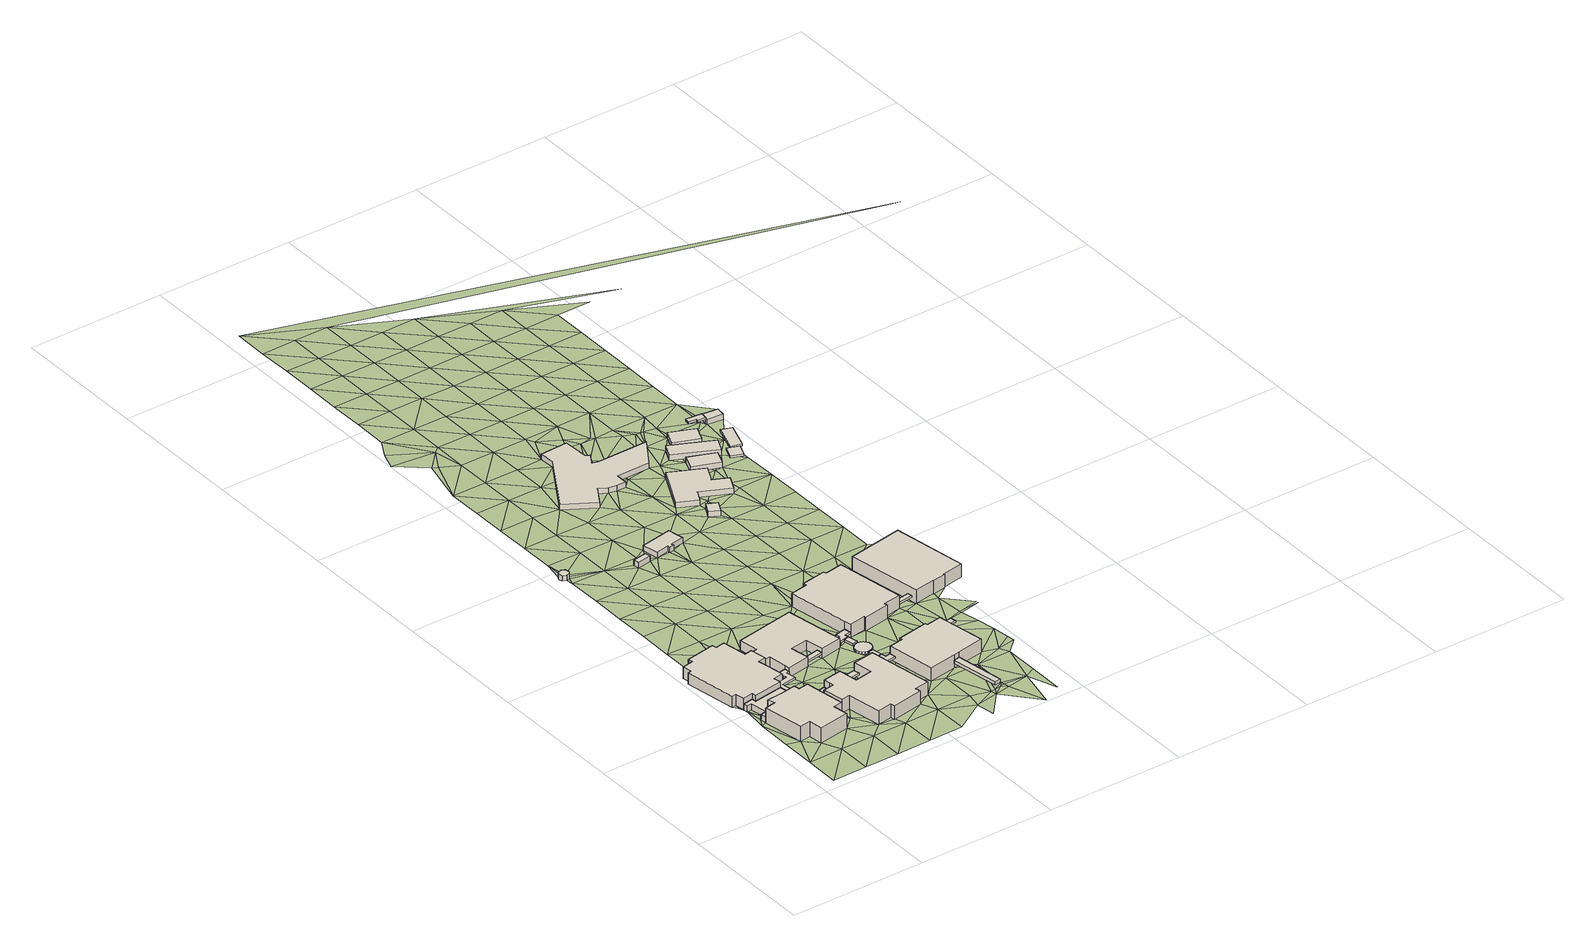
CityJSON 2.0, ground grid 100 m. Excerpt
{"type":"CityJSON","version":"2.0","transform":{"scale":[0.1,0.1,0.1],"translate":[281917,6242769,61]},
"CityObjects":{
"building1":{"type":"Building","attributes":{"osm_address":"Auditorium Bellville 7530 Cape Town","osm_building":"university","osm_building:levels":"3.5","footprint":{"type":"Polygon"},"plus_code":"4FRW3J9R+39H","ground_height":62.15,"building_height":11.1,"roof_height":73.25},"geometry":[{"type":"Solid","lod":"1","boundaries":[[[[0,1,2,3,4,5,6,7]],[[1,8,9,10,11,12,4,3,2]],[[8,13,14,15,12,11,10,9]],[[13,16,17,15,14]],[[16,18,19,20,17]],[[18,21,22,23,20,19]],[[21,24,25,23,22]],[[24,26,27,25]],[[26,28,29,27]],[[28,30,31,29]],[[30,32,33,31]],[[32,34,35,33]],[[34,36,37,38,39,35]],[[36,40,41,42,43,39,38,37]],[[40,0,7,6,5,43,42,41]],[[5,4,12,15,17,20,23,25,27,29,31,33,35,39,43]],[[40,36,34,32,30,28,26,24,21,18,16,13,8,1,0]]]]}]},
"building2":{"type":"Building","attributes":{"osm_building":"yes","osm_building:levels":"1","osm_layer":"1","footprint":{"type":"Polygon"},"plus_code":"4FRW3J9R+597","ground_height":62.31,"building_height":4.1,"roof_height":66.41},"geometry":[{"type":"Solid","lod":"1","boundaries":[[[[44,45,46,19]],[[45,47,14,46]],[[47,48,9,10,14]],[[48,49,50,51,10,9]],[[49,52,53,51,50]],[[52,54,55,53]],[[54,56,57,55]],[[56,58,59,57]],[[58,60,61,59]],[[60,62,63,61]],[[62,64,65,63]],[[64,66,22,65]],[[66,44,19,22]],[[19,46,14,10,51,53,55,57,59,61,63,65,22]],[[66,64,62,60,58,56,54,52,49,48,47,45,44]]]]}]},
"building3":{"type":"Building","attributes":{"osm_address":"Major Sport Hall Bellville 7530 Cape Town","osm_building":"university","osm_building:levels":"2.5","osm_leisure":"sports_hall","osm_sport":"multi","footprint":{"type":"Polygon"},"plus_code":"4FRW3J9R+896","ground_height":62.44,"building_height":8.3,"roof_height":70.74},"geometry":[{"type":"Solid","lod":"1","boundaries":[[[[67,68,69,70,71]],[[68,72,73,69]],[[72,74,75,73]],[[74,76,77,75]],[[76,78,79,77]],[[78,80,81,79]],[[80,82,83,81]],[[82,84,85,83]],[[84,86,87,85]],[[86,88,89,87]],[[88,90,91,89]],[[90,92,57,93,91]],[[92,94,55,95,93,57]],[[94,96,53,97,95,55]],[[96,98,50,51,99,100,97,53]],[[98,101,102,103,104,100,99,51,50]],[[101,105,106,107,108,104,103,102]],[[105,109,110,111,112,108,107,106]],[[109,113,114,115,116,112,111,110]],[[113,117,118,116,115,114]],[[117,119,120,121,118]],[[119,67,71,70,121,120]],[[70,69,73,75,77,79,81,83,85,87,89,91,93,95,97,100,104,108,112,116,118,121]],[[119,117,113,109,105,101,98,96,94,92,90,88,86,84,82,80,78,76,74,72,68,67]]]]}]},
"building4":{"type":"Building","attributes":{"osm_address":"IT Centre Bellville 7530 Cape Town","osm_building":"roof","osm_building:levels":"1","osm_layer":"1","footprint":{"type":"Polygon"},"plus_code":"4FRW3J9R+5CG","ground_height":62.31,"bottom_roof_height":65.11,"roof_height":66.61},"geometry":[{"type":"Solid","lod":"1","boundaries":[[[[122,114,115,123,124]],[[114,110,111,115]],[[110,125,126,111]],[[125,127,128,126]],[[127,106,107,128]],[[106,102,103,107]],[[102,50,99,103]],[[50,9,11,99]],[[9,2,129,3,11]],[[2,7,6,3,129]],[[7,130,131,6]],[[130,132,133,131]],[[132,41,42,133]],[[41,37,38,42]],[[37,134,135,38]],[[134,136,137,135]],[[136,138,139,137]],[[138,140,141,139]],[[140,142,143,141]],[[142,144,145,143]],[[144,146,147,145]],[[146,148,149,147]],[[148,150,151,149]],[[150,122,124,123,151]],[[123,115,111,126,128,107,103,99,11,3,6,131,133,42,38,135,137,139,141,143,145,147,149,151]],[[150,148,146,144,142,140,138,136,134,37,41,132,130,7,2,9,50,102,106,127,125,110,114,122]]]]}]},
"building5":{"type":"Building","attributes":{"osm_building":"bandstand","osm_building:levels":"1","footprint":{"type":"Polygon"},"plus_code":"4FRW3J9R+V82","ground_height":62.95,"building_height":4.1,"roof_height":67.05},"geometry":[{"type":"Solid","lod":"1","boundaries":[[[[152,153,154,155]],[[153,156,157,154]],[[156,158,159,157]],[[158,160,161,159]],[[160,162,163,161]],[[162,164,165,163]],[[164,166,167,165]],[[166,152,155,167]],[[155,154,157,159,161,163,165,167]],[[166,164,162,160,158,156,153,152]]]]}]},
"building6":{"type":"Building","attributes":{"osm_address":"Student Centre Bellville Cape Town","osm_building":"university","osm_building:levels":"3","osm_building:part":"university","footprint":{"type":"Polygon"},"plus_code":"4FRW3J9R+3J6","ground_height":62.25,"building_height":9.7,"roof_height":71.95},"geometry":[{"type":"Solid","lod":"1","boundaries":[[[[168,169,170,171,135,134]],[[169,172,173,170]],[[172,174,175,173]],[[174,176,177,175]],[[176,178,179,177]],[[178,180,181,179]],[[180,182,183,181]],[[182,184,185,183]],[[184,186,187,185]],[[186,188,189,187]],[[188,190,191,189]],[[190,192,193,191]],[[192,194,195,193]],[[194,196,197,195]],[[196,198,199,197]],[[198,200,136,137,201,199]],[[200,168,134,135,171,201,137,136]],[[171,170,173,175,177,179,181,183,185,187,189,191,193,195,197,199,201]],[[200,198,196,194,192,190,188,186,184,182,180,178,176,174,172,169,168]]]]}]},
"building7":{"type":"Building","attributes":{"osm_building":"roof","osm_building:levels":"1","osm_layer":"1","footprint":{"type":"Polygon"},"plus_code":"4FRW3J9R+4JJ","ground_height":62.25,"bottom_roof_height":65.05,"roof_height":66.55},"geometry":[{"type":"Solid","lod":"1","boundaries":[[[[202,203,204,205]],[[203,206,207,204]],[[206,208,209,207]],[[208,202,205,209]],[[205,204,207,209]],[[208,206,203,202]]]]}]},
"building8":{"type":"Building","attributes":{"osm_address":"Bellville Cape Town","osm_building":"roof","osm_building:levels":"1","osm_layer":"1","footprint":{"type":"Polygon"},"plus_code":"4FRW3J9R+7H4","ground_height":62.51,"bottom_roof_height":65.31,"roof_height":66.81},"geometry":[{"type":"Solid","lod":"1","boundaries":[[[[210,211,212,213]],[[211,214,215,212]],[[214,216,217,215]],[[216,210,213,217]],[[213,212,215,217]],[[216,214,211,210]]]]}]},
"building9":{"type":"Building","attributes":{"osm_address":"Minor Sport Hall Bellville 7530 Cape Town","osm_building":"university","osm_building:levels":"2","osm_leisure":"sports_hall","osm_sport":"multi","footprint":{"type":"Polygon"},"plus_code":"4FRW3J9R+8H7","ground_height":62.51,"building_height":6.9,"roof_height":69.41},"geometry":[{"type":"Solid","lod":"1","boundaries":[[[[218,219,220,221]],[[219,222,223,224,225,220]],[[222,226,227,228,229,225,224,223]],[[226,230,231,229,228,227]],[[230,232,233,231]],[[232,234,235,233]],[[234,236,237,235]],[[236,238,239,237]],[[238,67,71,239]],[[67,119,120,71]],[[119,240,241,120]],[[240,242,243,241]],[[242,218,221,243]],[[221,220,225,229,231,233,235,237,239,71,120,241,243]],[[242,240,119,67,238,236,234,232,230,226,222,219,218]]]]}]},
"building10":{"type":"Building","attributes":{"osm_building":"roof","osm_building:levels":"1","osm_layer":"1","footprint":{"type":"Polygon"},"plus_code":"4FRW3J9R+4PW","ground_height":62.48,"bottom_roof_height":65.28,"roof_height":66.78},"geometry":[{"type":"Solid","lod":"1","boundaries":[[[[244,245,246,247]],[[245,248,249,246]],[[248,250,251,249]],[[250,252,253,251]],[[252,254,255,253]],[[254,256,257,255]],[[256,258,259,257]],[[258,244,247,259]],[[247,246,249,251,253,255,257,259]],[[258,256,254,252,250,248,245,244]]]]}]},
"building11":{"type":"Building","attributes":{"osm_address":"Bellville 7530 Cape Town","osm_amenity":"toilets","osm_building":"public","osm_building:levels":"1","footprint":{"type":"Polygon"},"plus_code":"4FRW3J9R+RG3","ground_height":62.55,"building_height":4.1,"roof_height":66.65},"geometry":[{"type":"Solid","lod":"1","boundaries":[[[[260,261,262,263]],[[261,264,265,262]],[[264,266,267,265]],[[266,260,263,267]],[[263,262,265,267]],[[266,264,261,260]]]]}]},
"building12":{"type":"Building","attributes":{"osm_address":"Library Bellville 7530 Cape Town","osm_building":"roof","osm_building:levels":"1","osm_layer":"1","footprint":{"type":"Polygon"},"plus_code":"4FRW3J9R+5PG","ground_height":62.52,"bottom_roof_height":65.32,"roof_height":66.82},"geometry":[{"type":"Solid","lod":"1","boundaries":[[[[268,269,270,271]],[[269,272,273,270]],[[272,274,275,273]],[[274,268,271,275]],[[271,270,273,275]],[[274,272,269,268]]]]}]},
"building13":{"type":"Building","attributes":{"osm_building":"roof","osm_building:levels":"1","osm_historic":"memorial","osm_layer":"1","osm_memorial":"memorial","osm_name":"Dome of Remembrance","osm_note":"annual ceremony for those students and staff that have passed on.","footprint":{"type":"Polygon"},"plus_code":"4FRW3J9R+6P3","ground_height":62.52,"bottom_roof_height":65.32,"roof_height":66.82},"geometry":[{"type":"Solid","lod":"1","boundaries":[[[[276,277,278,279]],[[277,280,281,278]],[[280,282,283,281]],[[282,284,285,283]],[[284,286,287,285]],[[286,288,289,287]],[[288,290,291,289]],[[290,292,293,291]],[[292,294,295,293]],[[294,296,297,295]],[[296,298,299,297]],[[298,300,301,299]],[[300,302,303,301]],[[302,304,305,303]],[[304,306,307,305]],[[306,308,309,307]],[[308,310,311,309]],[[310,312,313,311]],[[312,276,279,313]],[[279,278,281,283,285,287,289,291,293,295,297,299,301,303,305,307,309,311,313]],[[312,310,308,306,304,302,300,298,296,294,292,290,288,286,284,282,280,277,276]]]]}]},
"building14":{"type":"Building","attributes":{"osm_address":"Library Bellville 7530 Cape Town","osm_building":"roof","osm_building:levels":"1","osm_layer":"1","footprint":{"type":"Polygon"},"plus_code":"4FRW3J9R+6PV","ground_height":62.75,"bottom_roof_height":65.55,"roof_height":67.05},"geometry":[{"type":"Solid","lod":"1","boundaries":[[[[314,315,316,317]],[[315,318,319,316]],[[318,320,321,319]],[[320,314,317,321]],[[317,316,319,321]],[[320,318,315,314]]]]}]},
"building15":{"type":"Building","attributes":{"osm_building":"roof","osm_building:levels":"1","osm_layer":"1","footprint":{"type":"Polygon"},"plus_code":"4FRW3J9R+7PF","ground_height":62.75,"bottom_roof_height":65.55,"roof_height":67.05},"geometry":[{"type":"Solid","lod":"1","boundaries":[[[[322,323,324,325]],[[323,326,327,324]],[[326,328,329,327]],[[328,330,331,329]],[[330,332,333,331]],[[332,334,335,333]],[[334,336,337,335]],[[336,322,325,337]],[[325,324,327,329,331,333,335,337]],[[336,334,332,330,328,326,323,322]]]]}]},
"building16":{"type":"Building","attributes":{"osm_building":"bridge","osm_building:levels":"2","osm_building:min_level":"1","osm_layer":"1","osm_min_height":"3.3","footprint":{"type":"Polygon"},"plus_code":"4FRW3J8R+XV9","ground_height":62.81,"bottom_bridge_height":66.11,"building_height":5.6,"roof_height":68.41},"geometry":[{"type":"Solid","lod":"1","boundaries":[[[[338,339,340,341]],[[339,342,343,340]],[[342,344,345,343]],[[344,338,341,345]],[[341,340,343,345]],[[344,342,339,338]]]]}]},
"building17":{"type":"Building","attributes":{"osm_address":"Bellville 7530 Cape Town","osm_building":"yes","osm_building:levels":"1","footprint":{"type":"Polygon"},"plus_code":"4FRW3J9R+RJC","ground_height":62.49,"building_height":4.1,"roof_height":66.59},"geometry":[{"type":"Solid","lod":"1","boundaries":[[[[346,347,348,349]],[[347,350,351,348]],[[350,352,353,351]],[[352,354,355,353]],[[354,356,357,355]],[[356,358,359,357]],[[358,360,361,359]],[[360,346,349,361]],[[349,348,351,353,355,357,359,361]],[[360,358,356,354,352,350,347,346]]]]}]},
"building18":{"type":"Building","attributes":{"osm_address":"Library Bellville 7530 Cape Town","osm_building":"university","osm_building:levels":"3","footprint":{"type":"Polygon"},"plus_code":"4FRW3J9R+3VV","ground_height":62.68,"building_height":9.7,"roof_height":72.38},"geometry":[{"type":"Solid","lod":"1","boundaries":[[[[362,363,364,365,343,342]],[[363,366,367,364]],[[366,368,369,367]],[[368,370,371,369]],[[370,372,373,371]],[[372,374,375,373]],[[374,376,377,375]],[[376,378,379,377]],[[378,380,344,345,381,379]],[[380,362,342,343,365,381,345,344]],[[365,364,367,369,371,373,375,377,379,381]],[[380,378,376,374,372,370,368,366,363,362]]]]}]},
"building19":{"type":"Building","attributes":{"osm_address":"Construction Engineering Bellville 7530 Cape Town","osm_building":"university","osm_building:levels":"3","footprint":{"type":"Polygon"},"plus_code":"4FRW3J9R+9RF","ground_height":63.15,"building_height":9.7,"roof_height":72.85},"geometry":[{"type":"Solid","lod":"1","boundaries":[[[[382,383,384,385]],[[383,386,387,384]],[[386,388,389,387]],[[388,390,391,389]],[[390,392,393,391]],[[392,394,395,393]],[[394,396,397,395]],[[396,398,399,397]],[[398,400,401,399]],[[400,402,403,401]],[[402,404,405,403]],[[404,406,407,405]],[[406,382,385,407]],[[385,384,387,389,391,393,395,397,399,401,403,405,407]],[[406,404,402,400,398,396,394,392,390,388,386,383,382]]]]}]},
"building20":{"type":"Building","attributes":{"osm_address":"Library Bellville 7530 Cape Town","osm_building":"roof","osm_building:levels":"1","osm_layer":"1","footprint":{"type":"Polygon"},"plus_code":"4FRW3J9R+5X7","ground_height":62.9,"bottom_roof_height":65.7,"roof_height":67.2},"geometry":[{"type":"Solid","lod":"1","boundaries":[[[[408,409,410,411]],[[409,412,413,410]],[[412,414,415,413]],[[414,408,411,415]],[[411,410,413,415]],[[414,412,409,408]]]]}]},
"building21":{"type":"Building","attributes":{"osm_building":"roof","osm_building:levels":"1","osm_layer":"1","footprint":{"type":"Polygon"},"plus_code":"4FRW3J9R+8X2","ground_height":63.13,"bottom_roof_height":65.93,"roof_height":67.43},"geometry":[{"type":"Solid","lod":"1","boundaries":[[[[416,417,418,419]],[[417,420,421,418]],[[420,422,423,421]],[[422,416,419,423]],[[419,418,421,423]],[[422,420,417,416]]]]}]},
"building22":{"type":"Building","attributes":{"osm_address":"South African Renewable Energy Technology Centre (SARETEC) Bellville 7530 Cape Town","osm_building":"university","osm_building:levels":"1","osm_website":"https://www.saretec.org.za/","footprint":{"type":"Polygon"},"plus_code":"4FRW3JCR+4MQ","ground_height":61.95,"building_height":4.1,"roof_height":66.05},"geometry":[{"type":"Solid","lod":"1","boundaries":[[[[424,425,426,427]],[[425,428,429,426]],[[428,430,431,429]],[[430,432,433,431]],[[432,434,435,433]],[[434,436,437,435]],[[436,438,439,437]],[[438,440,441,439]],[[440,442,443,441]],[[442,444,445,443]],[[444,446,447,445]],[[446,448,449,447]],[[448,450,451,449]],[[450,452,453,451]],[[452,454,455,453]],[[454,424,427,455]],[[427,426,429,431,433,435,437,439,441,443,445,447,449,451,453,455]],[[454,452,450,448,446,444,442,440,438,436,434,432,430,428,425,424]]]]}]},
"building23":{"type":"Building","attributes":{"osm_building":"garage","osm_building:levels":"1","footprint":{"type":"Polygon"},"plus_code":"4FRW3J9R+VR7","ground_height":62.35,"building_height":4.1,"roof_height":66.45},"geometry":[{"type":"Solid","lod":"1","boundaries":[[[[456,457,458,459]],[[457,460,461,458]],[[460,462,463,461]],[[462,456,459,463]],[[459,458,461,463]],[[462,460,457,456]]]]}]},
"building24":{"type":"Building","attributes":{"osm_address":"Bellville 7530 Cape Town","osm_building":"greenhouse","osm_building:levels":"1","footprint":{"type":"Polygon"},"plus_code":"4FRW3J9R+XVJ","ground_height":62.22,"building_height":4.1,"roof_height":66.32},"geometry":[{"type":"Solid","lod":"1","boundaries":[[[[464,465,466,467]],[[465,468,469,466]],[[468,470,471,469]],[[470,472,473,471]],[[472,474,475,473]],[[474,476,477,475]],[[476,478,479,477]],[[478,464,467,479]],[[467,466,469,471,473,475,477,479]],[[478,476,474,472,470,468,465,464]]]]}]},
"building25":{"type":"Building","attributes":{"osm_address":"IT Centre Bellville 7530 Cape Town","osm_building":"university","osm_building:levels":"3","footprint":{"type":"Polygon"},"plus_code":"4FRW3J9V+92X","ground_height":63.43,"building_height":9.7,"roof_height":73.13},"geometry":[{"type":"Solid","lod":"1","boundaries":[[[[480,481,482,483]],[[481,484,485,482]],[[484,486,487,485]],[[486,488,489,487]],[[488,490,491,489]],[[490,492,493,491]],[[492,494,495,493]],[[494,480,483,495]],[[483,482,485,487,489,491,493,495]],[[494,492,490,488,486,484,481,480]]]]}]},
"building26":{"type":"Building","attributes":{"osm_address":"Bellville 7530 Cape Town","osm_building":"greenhouse","osm_building:levels":"1","footprint":{"type":"Polygon"},"plus_code":"4FRW3JCR+2WQ","ground_height":62.2,"building_height":4.1,"roof_height":66.3},"geometry":[{"type":"Solid","lod":"1","boundaries":[[[[496,497,498,499]],[[497,500,501,498]],[[500,502,503,501]],[[502,496,499,503]],[[499,498,501,503]],[[502,500,497,496]]]]}]},
"building27":{"type":"Building","attributes":{"osm_address":"Bellville 7530 Cape Town","osm_building":"greenhouse","osm_building:levels":"1","footprint":{"type":"Polygon"},"plus_code":"4FRW3JCR+3XJ","ground_height":62.15,"building_height":4.1,"roof_height":66.25},"geometry":[{"type":"Solid","lod":"1","boundaries":[[[[504,505,506,507]],[[505,508,509,506]],[[508,510,511,509]],[[510,504,507,511]],[[507,506,509,511]],[[510,508,505,504]]]]}]},
"building28":{"type":"Building","attributes":{"osm_address":"Bellville 7530 Cape Town","osm_building":"greenhouse","osm_building:levels":"1","footprint":{"type":"Polygon"},"plus_code":"4FRW3JCR+4XP","ground_height":62.24,"building_height":4.1,"roof_height":66.34},"geometry":[{"type":"Solid","lod":"1","boundaries":[[[[512,513,514,515]],[[513,516,517,514]],[[516,518,519,517]],[[518,512,515,519]],[[515,514,517,519]],[[518,516,513,512]]]]}]},
"building29":{"type":"Building","attributes":{"osm_building":"roof","osm_building:levels":"1","osm_layer":"1","footprint":{"type":"Polygon"},"plus_code":"4FRW3JCV+228","ground_height":62.23,"bottom_roof_height":65.03,"roof_height":66.53},"geometry":[{"type":"Solid","lod":"1","boundaries":[[[[520,521,522,523]],[[521,524,525,522]],[[524,526,527,525]],[[526,520,523,527]],[[523,522,525,527]],[[526,524,521,520]]]]}]},
"building30":{"type":"Building","attributes":{"osm_building":"roof","osm_building:levels":"1","osm_layer":"1","footprint":{"type":"Polygon"},"plus_code":"4FRW3JCV+337","ground_height":61.99,"bottom_roof_height":64.79,"roof_height":66.29},"geometry":[{"type":"Solid","lod":"1","boundaries":[[[[528,529,530,531]],[[529,532,533,530]],[[532,534,535,533]],[[534,528,531,535]],[[531,530,533,535]],[[534,532,529,528]]]]}]},
"building31":{"type":"Building","attributes":{"osm_building":"roof","osm_building:levels":"1","osm_layer":"1","footprint":{"type":"Polygon"},"plus_code":"4FRW3JCV+53C","ground_height":62.11,"bottom_roof_height":64.91,"roof_height":66.41},"geometry":[{"type":"Solid","lod":"1","boundaries":[[[[536,537,538,539,540,541]],[[537,542,543,539,538]],[[542,544,545,543]],[[544,546,547,545]],[[546,548,549,547]],[[548,536,541,540,549]],[[540,539,543,545,547,549]],[[548,546,544,542,537,536]]]]}]},
"building32":{"type":"Building","attributes":{"osm_building":"garage","osm_building:levels":"1","footprint":{"type":"Polygon"},"plus_code":"4FRW3JCV+54C","ground_height":62.11,"building_height":4.1,"roof_height":66.21},"geometry":[{"type":"Solid","lod":"1","boundaries":[[[[550,551,552,553,548]],[[551,554,555,552]],[[554,556,557,555]],[[556,558,536,541,557]],[[558,550,548,553,541,536]],[[553,552,555,557,541]],[[558,556,554,551,550]]]]}]},
"terrain1":{"type":"TINRelief","geometry":[{"type":"CompositeSurface","lod":"1","boundaries":[[[559,560,561]],[[559,24,562]],[[560,563,561]],[[24,564,562]],[[565,24,559]],[[559,561,565]],[[564,24,66]],[[64,564,66]],[[566,564,64]],[[24,565,567]],[[24,44,66]],[[64,66,62]],[[568,569,570]],[[62,566,64]],[[24,567,44]],[[571,570,566]],[[571,568,570]],[[566,572,571]],[[66,44,62]],[[566,62,572]],[[568,571,573]],[[572,62,574]],[[572,573,571]],[[45,574,62]],[[45,62,44]],[[574,575,572]],[[573,572,575]],[[563,576,561]],[[577,567,565]],[[565,561,577]],[[47,574,45]],[[47,45,44]],[[575,574,47]],[[567,578,44]],[[563,579,576]],[[580,581,582]],[[575,583,573]],[[584,568,585]],[[567,577,578]],[[568,573,585]],[[47,44,586]],[[576,577,561]],[[575,47,583]],[[44,578,586]],[[584,587,581]],[[582,581,588]],[[583,589,573]],[[48,47,586]],[[590,582,591]],[[583,47,48]],[[585,573,589]],[[577,592,578]],[[593,586,578]],[[178,577,576]],[[584,585,587]],[[578,592,594]],[[588,591,582]],[[595,578,594]],[[48,586,596]],[[583,48,596]],[[588,581,587]],[[592,577,178]],[[578,597,593]],[[576,579,598]],[[599,586,593]],[[595,597,578]],[[596,586,599]],[[583,105,589]],[[592,595,594]],[[600,590,601]],[[590,591,602]],[[603,589,105]],[[589,603,604]],[[593,605,599]],[[604,585,589]],[[595,592,606]],[[593,597,605]],[[579,607,598]],[[608,583,596]],[[606,597,595]],[[178,576,598]],[[608,105,583]],[[609,596,599]],[[610,600,601]],[[611,591,588]],[[590,602,601]],[[599,605,609]],[[612,592,178]],[[588,587,611]],[[613,605,597]],[[603,105,218]],[[613,597,606]],[[603,218,604]],[[592,612,606]],[[614,585,604]],[[611,602,591]],[[614,587,585]],[[596,609,608]],[[615,605,613]],[[609,605,615]],[[614,604,616]],[[105,608,218]],[[218,616,604]],[[587,614,617]],[[612,178,618]],[[178,598,618]],[[619,620,610]],[[621,611,587]],[[587,617,621]],[[614,622,617]],[[614,616,622]],[[613,606,623]],[[601,619,610]],[[624,617,622]],[[612,623,606]],[[613,625,615]],[[625,609,615]],[[617,624,621]],[[608,609,625]],[[160,626,162]],[[152,153,160]],[[627,602,611]],[[218,608,628]],[[218,628,616]],[[164,160,162]],[[152,160,164]],[[620,629,626]],[[630,153,152]],[[622,616,631]],[[625,613,623]],[[164,166,152]],[[632,598,607]],[[152,166,630]],[[611,621,627]],[[602,627,601]],[[622,631,624]],[[619,629,620]],[[612,618,633]],[[633,618,598]],[[628,631,616]],[[626,634,162]],[[625,635,608]],[[612,636,623]],[[637,625,623]],[[164,162,634]],[[607,638,632]],[[608,635,628]],[[164,634,166]],[[639,619,601]],[[629,634,626]],[[637,623,640]],[[641,630,166]],[[636,612,633]],[[633,598,632]],[[624,631,642]],[[637,643,625]],[[627,639,601]],[[623,636,640]],[[644,630,641]],[[621,624,645]],[[625,643,635]],[[628,642,631]],[[643,637,640]],[[646,629,619]],[[166,634,641]],[[628,635,647]],[[642,628,647]],[[639,646,619]],[[627,621,645]],[[636,633,648]],[[624,642,645]],[[648,633,632]],[[266,634,629]],[[649,644,650]],[[651,640,636]],[[638,652,632]],[[643,640,653]],[[653,635,643]],[[641,654,644]],[[627,655,639]],[[646,656,629]],[[635,657,647]],[[636,648,651]],[[266,629,656]],[[642,647,657]],[[653,640,651]],[[644,654,650]],[[658,659,649]],[[634,266,264]],[[632,660,648]],[[635,653,661]],[[635,661,657]],[[655,627,645]],[[662,646,639]],[[663,641,634]],[[634,264,664]],[[660,632,652]],[[659,658,665]],[[648,666,651]],[[662,639,655]],[[649,650,658]],[[642,657,667]],[[641,663,654]],[[634,664,663]],[[376,653,651]],[[645,642,667]],[[260,266,656]],[[264,266,261]],[[668,656,646]],[[669,666,648]],[[669,648,660]],[[661,653,376]],[[664,264,261]],[[266,260,261]],[[662,668,646]],[[652,670,671]],[[657,661,383]],[[672,673,665]],[[666,674,651]],[[260,656,347]],[[650,654,675]],[[665,658,676]],[[652,677,660]],[[667,657,383]],[[376,651,674]],[[678,655,645]],[[678,662,655]],[[654,663,679]],[[664,261,346]],[[680,681,682]],[[382,645,667]],[[260,347,261]],[[376,683,661]],[[672,665,684]],[[664,346,663]],[[677,652,671]],[[656,685,347]],[[669,660,677]],[[675,658,650]],[[681,673,682]],[[656,668,685]],[[665,676,684]],[[346,261,347]],[[383,382,667]],[[679,675,654]],[[383,661,686]],[[687,666,669]],[[688,680,682]],[[376,674,683]],[[666,687,674]],[[661,683,689]],[[645,382,690]],[[673,672,682]],[[347,350,346]],[[691,382,383]],[[671,692,677]],[[662,693,668]],[[686,661,689]],[[645,690,678]],[[685,352,347]],[[693,662,678]],[[352,350,347]],[[692,671,694]],[[695,676,658]],[[691,383,686]],[[696,663,346]],[[672,684,682]],[[697,669,677]],[[689,683,674]],[[675,695,658]],[[696,679,663]],[[694,671,698]],[[382,691,690]],[[352,685,354]],[[356,350,352]],[[687,669,697]],[[697,677,692]],[[699,688,682]],[[694,700,692]],[[701,698,671]],[[678,702,693]],[[703,685,668]],[[352,354,356]],[[350,360,346]],[[702,678,690]],[[704,688,705]],[[675,679,706]],[[707,694,698]],[[694,707,700]],[[684,699,682]],[[354,685,358]],[[703,668,693]],[[700,697,692]],[[674,687,708]],[[699,705,688]],[[360,350,356]],[[674,708,689]],[[702,709,693]],[[709,702,690]],[[360,696,346]],[[358,356,354]],[[697,710,687]],[[684,676,711]],[[712,676,695]],[[691,686,713]],[[689,713,686]],[[708,687,710]],[[714,704,715]],[[696,716,679]],[[717,707,698]],[[358,360,356]],[[716,706,679]],[[717,700,707]],[[717,698,701]],[[718,690,691]],[[358,685,719]],[[684,711,699]],[[720,695,675]],[[703,719,685]],[[711,676,712]],[[704,705,715]],[[700,717,697]],[[675,706,720]],[[708,721,689]],[[689,721,713]],[[718,691,713]],[[710,697,722]],[[709,690,723]],[[693,709,724]],[[725,714,726]],[[722,708,710]],[[724,703,693]],[[727,705,699]],[[360,358,728]],[[718,723,690]],[[715,726,714]],[[695,425,712]],[[723,729,709]],[[696,360,730]],[[731,721,708]],[[719,728,358]],[[699,711,727]],[[716,732,706]],[[731,713,721]],[[729,724,709]],[[733,697,717]],[[730,716,696]],[[725,734,735]],[[717,736,737]],[[706,732,720]],[[722,697,738]],[[739,708,722]],[[731,708,739]],[[718,713,740]],[[703,741,719]],[[424,711,712]],[[726,734,725]],[[730,360,728]],[[713,731,742]],[[733,738,697]],[[743,695,720]],[[744,715,705]],[[741,703,724]],[[737,733,717]],[[705,727,745]],[[716,746,732]],[[424,712,425]],[[742,740,713]],[[718,747,723]],[[425,695,743]],[[748,735,749]],[[750,729,723]],[[740,747,718]],[[751,731,739]],[[719,752,728]],[[715,744,726]],[[750,724,729]],[[716,753,746]],[[730,753,716]],[[742,731,751]],[[744,705,745]],[[734,749,735]],[[720,732,754]],[[711,755,727]],[[739,722,756]],[[719,741,752]],[[747,750,723]],[[755,711,424]],[[722,738,756]],[[732,746,754]],[[728,757,730]],[[742,484,740]],[[758,748,759]],[[751,484,742]],[[754,743,720]],[[738,733,760]],[[740,484,747]],[[734,726,761]],[[751,739,762]],[[746,753,763]],[[730,764,753]],[[749,759,748]],[[746,763,754]],[[454,424,425]],[[745,727,765]],[[750,766,724]],[[752,767,728]],[[757,728,767]],[[750,747,768]],[[744,761,726]],[[738,760,769]],[[764,730,770]],[[771,425,743]],[[762,739,756]],[[741,724,772]],[[769,756,738]],[[424,773,755]],[[730,757,457]],[[765,727,755]],[[753,774,763]],[[754,763,774]],[[750,768,775]],[[454,425,771]],[[776,749,734]],[[777,484,751]],[[454,773,424]],[[730,457,770]],[[778,743,754]],[[779,747,484]],[[762,780,751]],[[781,753,764]],[[775,766,750]],[[754,774,778]],[[780,782,751]],[[772,752,741]],[[745,783,744]],[[724,766,772]],[[757,784,457]],[[761,776,734]],[[767,784,757]],[[782,777,751]],[[785,743,778]],[[771,743,785]],[[770,781,764]],[[783,745,765]],[[786,778,774]],[[753,465,774]],[[758,759,787]],[[484,777,788]],[[457,784,456]],[[786,785,778]],[[784,767,456]],[[789,759,749]],[[779,484,788]],[[770,457,790]],[[773,454,791]],[[792,767,752]],[[781,465,753]],[[793,761,744]],[[785,794,771]],[[790,457,456]],[[773,795,755]],[[776,789,749]],[[454,771,794]],[[790,781,770]],[[780,796,782]],[[765,755,795]],[[774,797,786]],[[768,747,798]],[[792,752,772]],[[793,744,783]],[[777,782,799]],[[794,791,454]],[[795,773,791]],[[774,465,797]],[[766,775,800]],[[788,777,801]],[[802,785,786]],[[803,456,767]],[[779,788,804]],[[747,779,798]],[[805,775,768]],[[761,806,776]],[[789,787,759]],[[785,802,794]],[[790,456,807]],[[478,781,790]],[[808,783,765]],[[804,788,801]],[[767,792,803]],[[791,794,809]],[[761,793,806]],[[810,772,766]],[[781,811,465]],[[808,765,795]],[[791,809,795]],[[812,786,797]],[[797,465,813]],[[456,803,807]],[[814,789,776]],[[478,790,807]],[[809,794,802]],[[781,478,811]],[[792,772,810]],[[815,793,783]],[[465,811,813]],[[766,800,810]],[[802,786,816]],[[805,800,775]],[[814,776,806]],[[816,786,812]],[[815,783,808]],[[817,797,813]],[[818,787,789]],[[819,805,768]],[[817,812,797]],[[820,807,803]],[[821,478,807]],[[822,803,792]],[[793,823,806]],[[813,811,496]],[[824,795,809]],[[811,478,464]],[[814,818,789]],[[825,813,496]],[[809,802,824]],[[807,820,821]],[[808,795,824]],[[826,813,825]],[[792,810,822]],[[793,815,823]],[[826,817,813]],[[827,802,816]],[[828,478,821]],[[464,496,811]],[[464,478,828]],[[824,802,827]],[[829,812,817]],[[806,830,814]],[[816,812,829]],[[496,464,828]],[[513,825,496]],[[826,825,513]],[[803,831,820]],[[832,815,808]],[[816,829,827]],[[822,833,803]],[[830,806,823]],[[834,828,821]],[[831,821,820]],[[829,817,835]],[[832,808,824]],[[829,835,827]],[[826,836,817]],[[818,837,787]],[[828,838,496]],[[839,835,817]],[[840,818,814]],[[831,803,833]],[[826,513,836]],[[836,839,817]],[[834,821,831]],[[823,815,841]],[[838,828,834]],[[496,516,513]],[[814,830,840]],[[824,827,842]],[[827,835,842]],[[841,815,832]],[[496,838,516]],[[834,508,838]],[[836,513,516]],[[839,842,835]],[[843,839,836]],[[823,844,830]],[[818,840,837]],[[836,845,843]],[[843,842,839]],[[508,834,846]],[[832,824,847]],[[846,834,831]],[[516,838,508]],[[844,823,841]],[[836,518,845]],[[824,842,847]],[[516,518,836]],[[510,516,508]],[[840,830,848]],[[841,832,849]],[[843,845,850]],[[848,830,844]],[[851,508,846]],[[510,508,851]],[[516,510,851]],[[851,518,516]],[[847,849,832]],[[850,845,518]],[[840,852,837]],[[842,843,853]],[[841,854,844]],[[852,840,848]],[[847,842,853]],[[551,518,851]],[[849,854,841]],[[843,850,853]],[[850,518,551]],[[848,844,855]],[[551,550,850]],[[856,849,847]],[[558,850,550]],[[551,851,857]],[[854,855,844]],[[850,558,853]],[[856,847,853]],[[857,550,551]],[[852,858,837]],[[852,848,859]],[[558,550,860]],[[861,854,849]],[[855,859,848]],[[853,558,862]],[[856,861,849]],[[855,854,863]],[[859,858,852]],[[861,863,854]],[[864,859,855]],[[863,864,855]],[[865,858,859]],[[864,865,859]],[[858,866,837]],[[867,758,787]],[[865,868,858]]]}]}
},
"vertices":[
[528,912,9],[455,901,9],[455,901,41],[455,901,56],[455,901,122],[528,912,122],[528,912,56],[528,912,41],[448,943,9],[448,943,41],[448,943,54],[448,943,56],[448,943,122],[340,926,9],[340,926,54],[340,926,122],[220,917,9],[220,917,122],[238,864,9],[238,864,54],[238,864,122],[157,850,9],[157,850,54],[157,850,122],[208,550,9],[208,550,122],[285,562,9],[285,562,122],[301,460,9],[301,460,122],[526,496,9],[526,496,122],[508,606,9],[508,606,122],[575,617,9],[575,617,122],[539,832,9],[539,832,41],[539,832,56],[539,832,122],[532,877,9],[532,877,41],[532,877,56],[532,877,122],
[238,864,11],[230,907,11],[230,907,54],[340,926,11],[448,943,11],[428,1064,11],[428,1064,41],[428,1064,54],[213,1030,11],[213,1030,54],[208,1062,11],[208,1062,54],[132,1049,11],[132,1049,54],[138,1017,11],[138,1017,54],[170,1022,11],[170,1022,54],[191,898,11],[191,898,54],[150,891,11],[150,891,54],[157,850,11],
[495,1456,12],[438,1446,12],[438,1446,97],[495,1456,97],[495,1456,84],[407,1627,12],[407,1627,97],[338,1615,12],[338,1615,97],[332,1647,12],[332,1647,97],[118,1610,12],[118,1610,97],[124,1575,12],[124,1575,97],[40,1561,12],[40,1561,97],[51,1494,12],[51,1494,97],[26,1489,12],[26,1489,97],[90,1110,12],[90,1110,97],[121,1115,12],[121,1115,97],[132,1049,12],[132,1049,97],[208,1062,12],[208,1062,97],[213,1030,12],[213,1030,97],[428,1064,12],[428,1064,56],[428,1064,97],[420,1115,12],[420,1115,41],[420,1115,56],[420,1115,97],[491,1126,12],[491,1126,41],[491,1126,56],[491,1126,97],[487,1158,12],[487,1158,41],[487,1158,56],[487,1158,97],[481,1196,12],[481,1196,41],[481,1196,56],[481,1196,97],[457,1326,12],[457,1326,97],[515,1336,12],[515,1336,84],[515,1336,97],
[574,1211,41],[574,1211,56],[574,1211,54],[522,1163,41],[522,1163,56],[527,1132,41],[527,1132,56],[455,901,54],[559,917,41],[559,917,56],[565,882,41],[565,882,56],[657,851,41],[657,851,56],[649,901,41],[649,901,56],[602,893,41],[602,893,56],[592,955,41],[592,955,56],[482,938,41],[482,938,56],[460,1078,41],[460,1078,56],[571,1096,41],[571,1096,56],[559,1170,41],[559,1170,56],[580,1173,41],[580,1173,56],
[115,2940,20],[89,2935,20],[89,2935,60],[115,2940,60],[74,2912,20],[74,2912,60],[80,2885,20],[80,2885,60],[106,2872,20],[106,2872,60],[133,2879,20],[133,2879,60],[145,2899,20],[145,2899,60],[138,2930,20],[138,2930,60],
[657,851,9],[662,823,9],[662,823,110],[657,851,110],[580,809,9],[580,809,110],[608,654,9],[608,654,110],[668,665,9],[668,665,110],[713,415,9],[713,415,110],[823,435,9],[823,435,110],[829,403,9],[829,403,110],[1058,444,9],[1058,444,110],[1052,480,9],[1052,480,110],[1157,498,9],[1157,498,110],[1076,969,9],[1076,969,110],[917,945,9],[917,945,110],[941,804,9],[941,804,110],[811,781,9],[811,781,110],[788,922,9],[788,922,110],[649,901,9],[649,901,110],
[792,923,40],[800,879,40],[800,879,55],[792,923,55],[920,899,40],[920,899,55],[913,944,40],[913,944,55],
[742,1240,43],[749,1202,43],[749,1202,58],[742,1240,58],[870,1222,43],[870,1222,58],[863,1261,43],[863,1261,58],
[580,1173,12],[746,1201,12],[746,1201,84],[580,1173,84],[721,1337,12],[721,1337,41],[721,1337,56],[721,1337,84],[850,1359,12],[850,1359,41],[850,1359,56],[850,1359,84],[874,1223,12],[874,1223,84],[1031,1250,12],[1031,1250,84],[954,1680,12],[954,1680,84],[517,1604,12],[517,1604,84],[541,1462,12],[541,1462,84],[552,1343,12],[552,1343,84],[574,1211,12],[574,1211,84],
[1079,970,43],[1086,929,43],[1086,929,58],[1079,970,58],[1124,936,43],[1124,936,58],[1131,898,43],[1131,898,58],[1212,913,43],[1212,913,58],[1204,957,43],[1204,957,58],[1166,950,43],[1166,950,58],[1159,985,43],[1159,985,58],
[660,2742,15],[653,2782,15],[653,2782,57],[660,2742,57],[551,2765,15],[551,2765,57],[558,2724,15],[558,2724,57],
[1160,987,43],[1147,1060,43],[1147,1060,58],[1160,987,58],[1106,1053,43],[1106,1053,58],[1119,980,43],[1119,980,58],
[1176,1116,43],[1174,1135,43],[1174,1135,58],[1176,1116,58],[1166,1153,43],[1166,1153,58],[1152,1167,43],[1152,1167,58],[1135,1176,43],[1135,1176,58],[1115,1179,43],[1115,1179,58],[1096,1175,43],[1096,1175,58],[1079,1165,43],[1079,1165,58],[1066,1150,43],[1066,1150,58],[1059,1132,43],[1059,1132,58],[1058,1113,43],[1058,1113,58],[1063,1095,43],[1063,1095,58],[1074,1079,43],[1074,1079,58],[1090,1067,43],[1090,1067,58],[1108,1061,43],[1108,1061,58],[1125,1062,43],[1125,1062,58],[1146,1069,43],[1146,1069,58],[1161,1081,43],[1161,1081,58],[1171,1097,43],[1171,1097,58],
[1070,1255,45],[1085,1181,45],[1085,1181,60],[1070,1255,60],[1123,1189,45],[1123,1189,60],[1107,1263,45],[1107,1263,60],
[1026,1288,45],[1033,1250,45],[1033,1250,60],[1026,1288,60],[1107,1266,45],[1107,1266,60],[1103,1289,45],[1103,1289,60],[1148,1297,45],[1148,1297,60],[1140,1346,45],[1140,1346,60],[1057,1330,45],[1057,1330,60],[1063,1295,45],[1063,1295,60],
[1527,289,51],[1573,296,51],[1573,296,74],[1527,289,74],[1514,648,51],[1514,648,74],[1467,639,51],[1467,639,74],
[699,2864,15],[719,2749,15],[719,2749,56],[699,2864,56],[814,2766,15],[814,2766,56],[818,2747,15],[818,2747,56],[851,2753,15],[851,2753,56],[849,2768,15],[849,2768,56],[948,2785,15],[948,2785,56],[926,2904,15],[926,2904,56],
[1514,648,15],[1711,681,15],[1711,681,114],[1514,648,114],[1650,1034,15],[1650,1034,114],[1539,1015,15],[1539,1015,114],[1536,1033,15],[1536,1033,114],[1308,994,15],[1308,994,114],[1312,975,15],[1312,975,114],[1207,957,15],[1207,957,114],[1266,605,15],[1266,605,114],[1467,639,15],[1467,639,114],
[1142,1346,18],[1150,1298,18],[1150,1298,118],[1142,1346,118],[1271,1318,18],[1271,1318,118],[1273,1304,18],[1273,1304,118],[1465,1336,18],[1465,1336,118],[1461,1358,18],[1461,1358,118],[1590,1380,18],[1590,1380,118],[1505,1877,18],[1505,1877,118],[1374,1855,18],[1374,1855,118],[1370,1876,18],[1370,1876,118],[1189,1845,18],[1189,1845,118],[1193,1820,18],[1193,1820,118],[1065,1799,18],[1065,1799,118],
[1653,1035,47],[1660,992,47],[1660,992,62],[1653,1035,62],[1752,1007,47],[1752,1007,62],[1745,1049,47],[1745,1049,62],
[1587,1414,49],[1592,1380,49],[1592,1380,64],[1587,1414,64],[1700,1396,49],[1700,1396,64],[1695,1431,49],[1695,1431,64],
[807,4081,9],[812,3968,9],[812,3968,50],[807,4081,50],[557,3554,9],[557,3554,50],[772,3424,9],[772,3424,50],[856,3561,9],[856,3561,50],[914,3526,9],[914,3526,50],[973,3512,9],[973,3512,50],[1042,3513,9],[1042,3513,50],[1041,3597,9],[1041,3597,50],[1287,3599,9],[1287,3599,50],[1416,3802,9],[1416,3802,50],[1044,3800,9],[1044,3800,50],[1000,3814,9],[1000,3814,50],[1044,3889,9],[1044,3889,50],[1017,3906,9],[1017,3906,50],[1009,4090,9],[1009,4090,50],
[1364,2976,14],[1294,3010,14],[1294,3010,55],[1364,2976,55],[1253,2928,14],[1253,2928,55],[1323,2894,14],[1323,2894,55],
[1545,3332,12],[1305,3448,12],[1305,3448,53],[1545,3332,53],[1152,3134,12],[1152,3134,53],[1290,3067,12],[1290,3067,53],[1332,3152,12],[1332,3152,53],[1540,3051,12],[1540,3051,53],[1593,3160,12],[1593,3160,53],[1486,3211,12],[1486,3211,53],
[2020,1973,21],[1611,1903,21],[1611,1903,121],[2020,1973,121],[1707,1361,21],[1707,1361,121],[1860,1386,21],[1860,1386,121],[1861,1380,21],[1861,1380,121],[1957,1397,21],[1957,1397,121],[1956,1403,21],[1956,1403,121],[2112,1430,21],[2112,1430,121],
[1508,3511,11],[1467,3404,11],[1467,3404,53],[1508,3511,53],[1659,3330,11],[1659,3330,53],[1701,3436,11],[1701,3436,53],
[1488,3692,10],[1441,3594,10],[1441,3594,52],[1488,3692,52],[1741,3451,10],[1741,3451,52],[1788,3549,10],[1788,3549,52],
[1583,3805,11],[1535,3693,11],[1535,3693,53],[1583,3805,53],[1713,3619,11],[1713,3619,53],[1760,3731,11],[1760,3731,53],
[1774,3441,40],[1739,3352,40],[1739,3352,55],[1774,3441,55],[1820,3320,40],[1820,3320,55],[1856,3409,40],[1856,3409,55],
[1867,3634,38],[1804,3444,38],[1804,3444,53],[1867,3634,53],[1882,3419,38],[1882,3419,53],[1945,3608,38],[1945,3608,53],
[1881,3844,39],[1767,3858,39],[1767,3858,52],[1767,3858,54],[1881,3844,54],[1881,3844,52],[1762,3819,39],[1762,3819,54],[1814,3813,39],[1814,3813,54],[1812,3801,39],[1812,3801,54],[1874,3793,39],[1874,3793,54],
[1874,3793,11],[1873,3776,11],[1873,3776,52],[1874,3793,52],[1988,3762,11],[1988,3762,52],[1996,3830,11],[1996,3830,52],[1881,3844,11],
[115,328,7],[115,78,6],[363,328,9],[115,578,9],[363,78,8],[115,827,11],[301,460,10],[138,1017,13],[285,562,10],[121,1115,13],[90,1110,13],[115,1077,13],[132,1049,13],[170,1022,13],[208,1062,13],[220,917,11],[213,1030,13],[612,328,9],[526,496,10],[508,606,10],[612,78,8],[115,1576,18],[124,1575,18],[118,1610,18],[428,1064,13],[51,1494,18],[457,1326,14],[455,901,11],[438,1446,14],[338,1615,16],[420,1115,13],[115,1826,19],[332,1647,16],[612,578,10],[539,832,11],[575,617,10],[608,654,10],[528,912,11],[580,809,11],[860,328,10],[532,877,11],[115,2076,20],[363,2076,17],[363,1826,16],[487,1158,13],[481,1196,13],[612,827,11],[668,665,10],[860,78,10],[612,1077,12],[649,901,11],[115,2326,20],[407,1627,16],[823,435,10],[662,823,11],[515,1336,14],[657,851,11],[574,1211,14],[495,1456,15],[829,403,10],[363,2326,18],[115,2575,21],[517,1604,15],[552,1343,14],[811,781,12],[541,1462,15],[788,922,12],[115,2825,20],[612,1826,16],[746,1201,13],[363,2575,19],[115,3075,18],[721,1337,14],[1109,328,13],[1058,444,13],[363,2825,18],[860,1077,13],[1052,480,14],[860,827,12],[1109,78,12],[612,2076,17],[941,804,12],[363,3075,17],[850,1359,15],[917,945,12],[115,3325,17],[954,1680,18],[612,2326,16],[874,1223,15],[1157,498,14],[115,3574,14],[363,3574,14],[1109,827,15],[1338,215,15],[1076,969,15],[363,3325,15],[860,1826,18],[612,2575,17],[1031,1250,18],[363,3824,13],[115,3824,14],[1358,328,15],[1109,1077,15],[860,2076,19],[612,3075,14],[612,2825,15],[115,4074,13],[1266,605,16],[1109,1327,18],[860,2326,18],[1358,578,16],[1358,78,15],[1502,242,17],[231,4389,12],[197,4408,12],[1312,975,17],[557,3554,12],[363,4074,12],[1495,284,17],[1065,1799,20],[612,3325,13],[43,4697,12],[3,4574,12],[318,4536,11],[1308,994,17],[363,4323,12],[860,2575,16],[1273,1304,20],[1467,639,16],[115,4823,15],[1358,1077,17],[1193,1820,20],[1271,1318,20],[1527,289,17],[1109,2076,22],[1573,296,17],[612,3824,12],[860,3075,14],[1606,578,18],[1616,266,17],[363,4573,11],[1606,328,17],[1712,3,16],[1109,1826,20],[1109,2326,20],[115,5073,16],[363,4823,14],[772,3424,12],[1610,302,17],[1539,1015,19],[1189,1845,20],[1514,648,18],[612,4323,11],[612,4074,11],[1465,1336,20],[115,5322,17],[363,5073,15],[860,3325,12],[1774,291,19],[1461,1358,20],[1109,2575,17],[856,3561,11],[1536,1033,19],[1711,681,18],[1374,1855,22],[1358,2076,23],[115,5572,18],[363,5322,16],[612,4573,10],[1109,2825,15],[1370,1876,22],[1109,3075,13],[1606,1077,19],[914,3526,11],[1855,578,20],[363,5572,18],[115,5822,18],[1855,78,19],[1855,328,19],[1819,642,20],[1650,1034,19],[1590,1380,21],[1358,2326,21],[1606,1327,21],[1000,3814,10],[612,5073,14],[612,4823,12],[973,3512,11],[1606,1576,23],[115,6072,16],[363,5822,17],[1505,1877,23],[1741,1086,21],[1358,2575,18],[1109,3325,12],[1041,3597,10],[860,4323,10],[1928,843,21],[1253,2928,16],[115,6322,16],[363,6072,16],[1954,667,20],[612,5322,14],[1905,975,21],[1042,3513,10],[1152,3134,13],[860,4573,10],[1606,2076,24],[1358,2825,16],[1606,1826,23],[1944,718,21],[1290,3067,14],[1017,3906,10],[1606,2326,22],[891,4264,10],[1109,3574,10],[1611,1903,23],[612,5572,15],[1855,1327,23],[1044,3800,10],[1860,1386,23],[1876,1109,21],[1332,3152,14],[1873,1125,21],[860,4823,11],[1323,2894,16],[1044,3889,10],[1109,3824,10],[612,6072,16],[1861,1380,23],[612,5822,16],[1358,3075,14],[1043,4177,9],[1606,2575,19],[860,5073,13],[1109,4074,9],[1109,4323,9],[2025,1134,24],[1287,3599,11],[2103,1576,26],[2022,1151,24],[1855,2076,25],[1957,1397,23],[1221,4073,9],[1606,2825,16],[1956,1403,23],[2020,1973,25],[860,5322,14],[1540,3051,14],[1109,4573,10],[1193,4090,9],[1855,2326,23],[1467,3404,12],[1358,3824,12],[1358,3574,11],[860,5572,15],[1109,4823,15],[1369,3988,12],[1416,3802,12],[860,5822,16],[2103,1826,26],[1606,3075,14],[1593,3160,14],[1855,2575,21],[1109,5073,15],[1358,4323,13],[1441,3594,11],[1488,3692,11],[1358,4074,12],[1606,3325,12],[1446,3952,12],[1109,5322,16],[1855,3075,16],[1358,4573,14],[1855,2825,18],[1659,3330,12],[1479,3948,12],[1583,3805,12],[1109,5822,18],[1701,3436,12],[1501,3945,12],[1109,5572,17],[1358,4823,18],[1606,4074,13],[1591,3933,12],[1358,5073,17],[1606,3824,12],[1855,3325,12],[1606,4323,15],[1358,5322,17],[1606,4573,18],[1855,3824,11],[1855,3574,10],[1358,5572,17],[1855,4074,11],[1606,4823,17],[1606,5073,17],[1855,4323,13],[1988,3762,12],[1606,5572,16],[1606,5322,16],[1996,3830,12],[1855,4573,17],[2030,3875,12],[1855,4823,17],[1855,5073,18],[1855,5322,17],[2352,5322,16],[4340,5073,17],[2103,5322,17]
]}
